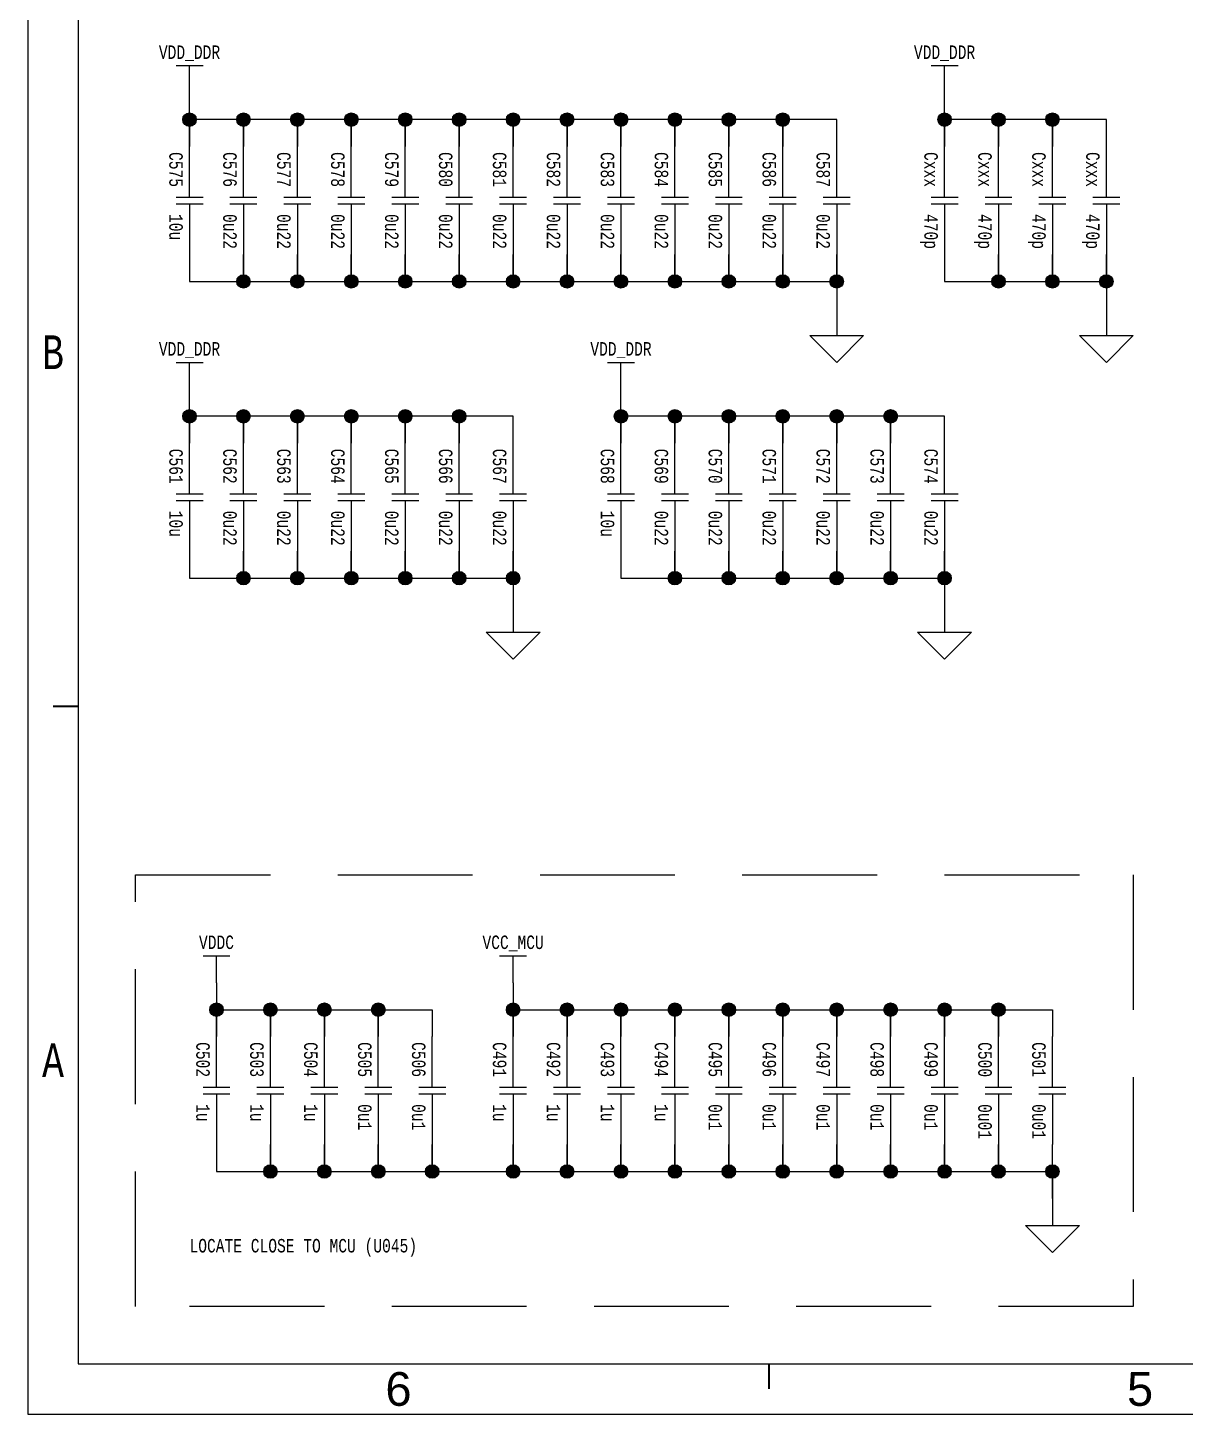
# Paper-space layout '12' of a CAD drawing. Header units: inches. Extents: x 0.2 to 16.8, y 0.2 to 10.8.
# Drawn here: x 0.25 to 4.54, y 0.25 to 5.39 of the extents above; entities that cross this region are included whole.
import ezdxf
from ezdxf.enums import TextEntityAlignment as Align

# ---------------------------------------------------------------- set-up
doc = ezdxf.new("R2010")
doc.units = ezdxf.units.IN
doc.header["$MEASUREMENT"] = 0
doc.linetypes.add('DASHED', pattern=[0.75, 0.5, -0.25])
for name, color, linetype in [('BORDER', 13, 'Continuous'), ('COMPONENT', 14, 'Continuous'), ('SIGNAL', 84, 'Continuous'), ('TEXT', 252, 'Continuous')]:
    doc.layers.add(name, color=color, linetype=linetype)
doc.styles.add('Monotxt_75', font='monotxt.shx', dxfattribs={"width": 0.75})
doc.styles.get("Standard").update_dxf_attribs({"font": 'arial.ttf'})

# ---------------------------------------------------------------- blocks, each defined once
blk = doc.blocks.new('ANSI B Frame')
at = {"layer": 'BORDER'}
for points in [[(0.25, 0.25), (16.75, 0.25), (16.75, 10.75), (0.25, 10.75)], [(0.4375, 0.4375), (16.5625, 0.4375), (16.5625, 10.5625), (0.4375, 10.5625)]]:
    blk.add_lwpolyline(points, close=True, dxfattribs=at)
at = {"layer": 'BORDER', "lineweight": 35}
for points in [[(0.34375, 2.875), (0.4375, 2.875)], [(3, 0.34375), (3, 0.4375)]]:
    blk.add_lwpolyline(points, dxfattribs=at)
at = {"layer": 'BORDER', "style": 'Monotxt_75', "width": 0.75}
for s, p in [('B', (0.34375, 4.1875)), ('A', (0.34375, 1.5625))]:
    blk.add_text(s, height=0.125, dxfattribs=at).set_placement(p, align=Align.MIDDLE_CENTER)
at = {"layer": 'BORDER', "flags": 8}
for tag, p in [('ZN6', (1.625, 10.65787)), ('ZN5', (4.375, 10.66009)), ('ZN4', (7.125, 10.65625)), ('ZN3', (9.875, 10.65796)), ('ZN2', (12.625, 10.65574)), ('ZN1', (15.375, 10.65574)), ('ZN6', (1.625, 0.34375)), ('ZN5', (4.375, 0.34375)), ('ZN4', (7.125, 0.34375)), ('ZN3', (9.875, 0.34375)), ('ZN2', (12.625, 0.34375)), ('ZN1', (15.375, 0.34375))]:
    blk.add_attdef(tag, text='', height=0.125, dxfattribs=at).set_placement(p, align=Align.MIDDLE_CENTER)
at = {"layer": 'TEXT', "style": 'Monotxt_75', "width": 0.75, "flags": 8}
for tag, height, p in [('DESRP', 0.0625, (13.625, 1)), ('DWG_NO', 0.1875, (13.9625, 0.7125))]:
    blk.add_attdef(tag, text='', height=height, dxfattribs=at).set_placement(p, align=Align.MIDDLE_LEFT)
for tag, height, p in [('SHTSZ', 0.1875, (13.7375, 0.7125)), ('REV', 0.1875, (16.4125, 0.7125)), ('SCALE', 0.0625, (14.15625, 0.5)), ('REVDATE', 0.0625, (15.11875, 0.5)), ('CURRSHT', 0.0625, (16.0625, 0.5)), ('LASTSHT', 0.0625, (16.4375, 0.5))]:
    blk.add_attdef(tag, text='', height=height, dxfattribs=at).set_placement(p, align=Align.MIDDLE_CENTER)
blk = doc.blocks.new('SUPPLY_BUS')
for points in [[(0, 0), (0.05, 0)], [(0.05, 0.025), (0.05, -0.025)]]:
    blk.add_lwpolyline(points)
blk = doc.blocks.new('CONNECT')
blk.add_hatch(color=256).paths.add_polyline_path([(0.0125, 0, 1), (-0.0125, 0, 1)])
blk.add_circle((0, 0), 0.0125)
blk = doc.blocks.new('FLOAT_GND')
blk.add_lwpolyline([(0, 0), (0, -0.05)])
blk.add_lwpolyline([(-0.05, -0.05), (0.05, -0.05), (0, -0.1)], close=True)
blk = doc.blocks.new('CAP')
for points in [[(0, 0.0125), (0, 0.2)], [(-0.05, 0.0125), (0.05, 0.0125)], [(-0.05, -0.0125), (0.05, -0.0125)], [(0, -0.0125), (0, -0.2)]]:
    blk.add_lwpolyline(points)
at = {"layer": 'TEXT', "style": 'Monotxt_75', "width": 0.75, "flags": 8}
blk.add_attdef('REFID', text='', height=0.05, rotation=270, dxfattribs=at).set_placement((-0.025, 0.05), align=Align.TOP_RIGHT)
blk.add_attdef('VALUE', text='', height=0.05, rotation=270, dxfattribs=at).set_placement((-0.025, -0.05), align=Align.TOP_LEFT)

psp = doc.layouts.new('12')

# ---------------------------------------------------------------- linework, layer by layer
at = {"layer": 'BORDER', "linetype": 'DASHED'}
psp.add_lwpolyline([(0.65, 2.25), (4.35, 2.25), (4.35, 0.65), (0.65, 0.65)], close=True, dxfattribs=at)
at = {"layer": 'SIGNAL'}
for points in [[(3.25, 4.95), (3.25, 5.05), (3.05, 5.05), (3.05, 4.95), (3.05, 5.025), (3.025, 5.05), (2.85, 5.05), (2.85, 4.95), (2.85, 5.025), (2.825, 5.05), (2.65, 5.05), (2.65, 4.95), (2.65, 5.025), (2.625, 5.05), (2.45, 5.05), (2.45, 4.95), (2.45, 5.025), (2.425, 5.05), (2.25, 5.05), (2.25, 4.95), (2.25, 5.025), (2.225, 5.05), (2.05, 5.05), (2.05, 4.95), (2.05, 5.025), (2.025, 5.05), (1.85, 5.05), (1.85, 4.95), (1.85, 5.025), (1.825, 5.05), (1.65, 5.05), (1.65, 4.95), (1.65, 5.025), (1.625, 5.05), (1.45, 5.05), (1.45, 4.95), (1.45, 5.025), (1.425, 5.05), (1.25, 5.05), (1.25, 4.95), (1.25, 5.025), (1.225, 5.05), (1.05, 5.05), (1.05, 4.95), (1.05, 5.025), (1.025, 5.05), (0.85, 5.05), (0.85, 4.95), (0.85, 5.15)], [(4.25, 4.95), (4.25, 5.05), (4.05, 5.05), (4.05, 4.95), (4.05, 5.025), (4.025, 5.05), (3.85, 5.05), (3.85, 4.95), (3.85, 5.025), (3.825, 5.05), (3.65, 5.05), (3.65, 4.95), (3.65, 5.15)], [(0.85, 4.55), (0.85, 4.45), (1.05, 4.45), (1.05, 4.55), (1.05, 4.475), (1.075, 4.45), (1.25, 4.45), (1.25, 4.55), (1.25, 4.475), (1.275, 4.45), (1.45, 4.45), (1.45, 4.55), (1.45, 4.475), (1.475, 4.45), (1.65, 4.45), (1.65, 4.55), (1.65, 4.475), (1.675, 4.45), (1.85, 4.45), (1.85, 4.55), (1.85, 4.475), (1.875, 4.45), (2.05, 4.45), (2.05, 4.55), (2.05, 4.475), (2.075, 4.45), (2.25, 4.45), (2.25, 4.55), (2.25, 4.475), (2.275, 4.45), (2.45, 4.45), (2.45, 4.55), (2.45, 4.475), (2.475, 4.45), (2.65, 4.45), (2.65, 4.55), (2.65, 4.475), (2.675, 4.45), (2.85, 4.45), (2.85, 4.55), (2.85, 4.475), (2.875, 4.45), (3.05, 4.45), (3.05, 4.55), (3.05, 4.475), (3.075, 4.45), (3.25, 4.45), (3.25, 4.55), (3.25, 4.35)], [(3.65, 4.55), (3.65, 4.45), (3.85, 4.45), (3.85, 4.55), (3.85, 4.475), (3.875, 4.45), (4.05, 4.45), (4.05, 4.55), (4.05, 4.475), (4.075, 4.45), (4.25, 4.45), (4.25, 4.55), (4.25, 4.35)], [(2.05, 3.85), (2.05, 3.95), (1.85, 3.95), (1.85, 3.85), (1.85, 3.925), (1.825, 3.95), (1.65, 3.95), (1.65, 3.85), (1.65, 3.925), (1.625, 3.95), (1.45, 3.95), (1.45, 3.85), (1.45, 3.925), (1.425, 3.95), (1.25, 3.95), (1.25, 3.85), (1.25, 3.925), (1.225, 3.95), (1.05, 3.95), (1.05, 3.85), (1.05, 3.925), (1.025, 3.95), (0.85, 3.95), (0.85, 3.85), (0.85, 4.05)], [(3.65, 3.85), (3.65, 3.95), (3.45, 3.95), (3.45, 3.85), (3.45, 3.925), (3.425, 3.95), (3.25, 3.95), (3.25, 3.85), (3.25, 3.925), (3.225, 3.95), (3.05, 3.95), (3.05, 3.85), (3.05, 3.925), (3.025, 3.95), (2.85, 3.95), (2.85, 3.85), (2.85, 3.925), (2.825, 3.95), (2.65, 3.95), (2.65, 3.85), (2.65, 3.925), (2.625, 3.95), (2.45, 3.95), (2.45, 3.85), (2.45, 4.05)], [(0.85, 3.45), (0.85, 3.35), (1.05, 3.35), (1.05, 3.45), (1.05, 3.375), (1.075, 3.35), (1.25, 3.35), (1.25, 3.45), (1.25, 3.375), (1.275, 3.35), (1.45, 3.35), (1.45, 3.45), (1.45, 3.375), (1.475, 3.35), (1.65, 3.35), (1.65, 3.45), (1.65, 3.375), (1.675, 3.35), (1.85, 3.35), (1.85, 3.45), (1.85, 3.375), (1.875, 3.35), (2.05, 3.35), (2.05, 3.45), (2.05, 3.25)], [(2.45, 3.45), (2.45, 3.35), (2.65, 3.35), (2.65, 3.45), (2.65, 3.375), (2.675, 3.35), (2.85, 3.35), (2.85, 3.45), (2.85, 3.375), (2.875, 3.35), (3.05, 3.35), (3.05, 3.45), (3.05, 3.375), (3.075, 3.35), (3.25, 3.35), (3.25, 3.45), (3.25, 3.375), (3.275, 3.35), (3.45, 3.35), (3.45, 3.45), (3.45, 3.375), (3.475, 3.35), (3.65, 3.35), (3.65, 3.45), (3.65, 3.25)], [(0.95, 1.85), (0.95, 1.65), (0.95, 1.75), (1.15, 1.75), (1.15, 1.65), (1.15, 1.725), (1.175, 1.75), (1.35, 1.75), (1.35, 1.65), (1.35, 1.725), (1.375, 1.75), (1.55, 1.75), (1.55, 1.65), (1.55, 1.725), (1.575, 1.75), (1.75, 1.75), (1.75, 1.65)], [(2.05, 1.85), (2.05, 1.65), (2.05, 1.75), (2.25, 1.75), (2.25, 1.65), (2.25, 1.725), (2.275, 1.75), (2.45, 1.75), (2.45, 1.65), (2.45, 1.725), (2.475, 1.75), (2.65, 1.75), (2.65, 1.65), (2.65, 1.725), (2.675, 1.75), (2.85, 1.75), (2.85, 1.65), (2.85, 1.725), (2.875, 1.75), (3.05, 1.75), (3.05, 1.65), (3.05, 1.725), (3.075, 1.75), (3.25, 1.75), (3.25, 1.65), (3.25, 1.725), (3.275, 1.75), (3.45, 1.75), (3.45, 1.65), (3.45, 1.725), (3.475, 1.75), (3.65, 1.75), (3.65, 1.65), (3.65, 1.725), (3.675, 1.75), (3.85, 1.75), (3.85, 1.65), (3.85, 1.725), (3.875, 1.75), (4.05, 1.75), (4.05, 1.65)], [(0.95, 1.25), (0.95, 1.15), (1.15, 1.15), (1.15, 1.25), (1.15, 1.175), (1.175, 1.15), (1.35, 1.15), (1.35, 1.25), (1.35, 1.175), (1.375, 1.15), (1.55, 1.15), (1.55, 1.25), (1.55, 1.175), (1.575, 1.15), (1.75, 1.15), (1.75, 1.25), (1.75, 1.175), (1.775, 1.15), (2.05, 1.15), (2.05, 1.25), (2.05, 1.175), (2.075, 1.15), (2.25, 1.15), (2.25, 1.25), (2.25, 1.175), (2.275, 1.15), (2.45, 1.15), (2.45, 1.25), (2.45, 1.175), (2.475, 1.15), (2.65, 1.15), (2.65, 1.25), (2.65, 1.175), (2.675, 1.15), (2.85, 1.15), (2.85, 1.25), (2.85, 1.175), (2.875, 1.15), (3.05, 1.15), (3.05, 1.25), (3.05, 1.175), (3.075, 1.15), (3.25, 1.15), (3.25, 1.25), (3.25, 1.175), (3.275, 1.15), (3.45, 1.15), (3.45, 1.25), (3.45, 1.175), (3.475, 1.15), (3.65, 1.15), (3.65, 1.25), (3.65, 1.175), (3.675, 1.15), (3.85, 1.15), (3.85, 1.25), (3.85, 1.175), (3.875, 1.15), (4.05, 1.15), (4.05, 1.05), (4.05, 1.25)]]:
    psp.add_lwpolyline(points, dxfattribs=at)

# ---------------------------------------------------------------- block references
ref = psp.add_blockref('ANSI B Frame', (0, 0))
ref.add_attrib('ZN5', '5', dxfattribs={"layer": 'BORDER', "height": 0.125}).set_placement((4.375, 0.3438), align=Align.MIDDLE_CENTER)
ref.add_attrib('ZN6', '6', dxfattribs={"layer": 'BORDER', "height": 0.125}).set_placement((1.625, 0.3438), align=Align.MIDDLE_CENTER)
at = {"layer": 'COMPONENT', "xscale": 2, "yscale": 2, "zscale": 2, "rotation": 90}
for p in [(0.85, 5.15), (3.65, 5.15), (0.85, 4.05), (2.45, 4.05), (0.95, 1.85), (2.05, 1.85)]:
    psp.add_blockref('SUPPLY_BUS', p, dxfattribs=at)
at = {"layer": 'COMPONENT'}
ref = psp.add_blockref('CAP', (0.85, 4.75), dxfattribs=at)
ref.add_attrib('REFID', 'C575', dxfattribs={"layer": 'TEXT', "height": 0.05, "rotation": 270, "style": 'Monotxt_75', "width": 0.75}).set_placement((0.825, 4.8), align=Align.TOP_RIGHT)
ref.add_attrib('VALUE', '10u', dxfattribs={"layer": 'TEXT', "height": 0.05, "rotation": 270, "style": 'Monotxt_75', "width": 0.75}).set_placement((0.825, 4.7), align=Align.TOP_LEFT)
ref = psp.add_blockref('CAP', (1.05, 4.75), dxfattribs=at)
ref.add_attrib('REFID', 'C576', dxfattribs={"layer": 'TEXT', "height": 0.05, "rotation": 270, "style": 'Monotxt_75', "width": 0.75}).set_placement((1.025, 4.8), align=Align.TOP_RIGHT)
ref.add_attrib('VALUE', '0u22', dxfattribs={"layer": 'TEXT', "height": 0.05, "rotation": 270, "style": 'Monotxt_75', "width": 0.75}).set_placement((1.025, 4.7), align=Align.TOP_LEFT)
ref = psp.add_blockref('CAP', (1.25, 4.75), dxfattribs=at)
ref.add_attrib('REFID', 'C577', dxfattribs={"layer": 'TEXT', "height": 0.05, "rotation": 270, "style": 'Monotxt_75', "width": 0.75}).set_placement((1.225, 4.8), align=Align.TOP_RIGHT)
ref.add_attrib('VALUE', '0u22', dxfattribs={"layer": 'TEXT', "height": 0.05, "rotation": 270, "style": 'Monotxt_75', "width": 0.75}).set_placement((1.225, 4.7), align=Align.TOP_LEFT)
ref = psp.add_blockref('CAP', (1.45, 4.75), dxfattribs=at)
ref.add_attrib('REFID', 'C578', dxfattribs={"layer": 'TEXT', "height": 0.05, "rotation": 270, "style": 'Monotxt_75', "width": 0.75}).set_placement((1.425, 4.8), align=Align.TOP_RIGHT)
ref.add_attrib('VALUE', '0u22', dxfattribs={"layer": 'TEXT', "height": 0.05, "rotation": 270, "style": 'Monotxt_75', "width": 0.75}).set_placement((1.425, 4.7), align=Align.TOP_LEFT)
ref = psp.add_blockref('CAP', (1.65, 4.75), dxfattribs=at)
ref.add_attrib('REFID', 'C579', dxfattribs={"layer": 'TEXT', "height": 0.05, "rotation": 270, "style": 'Monotxt_75', "width": 0.75}).set_placement((1.625, 4.8), align=Align.TOP_RIGHT)
ref.add_attrib('VALUE', '0u22', dxfattribs={"layer": 'TEXT', "height": 0.05, "rotation": 270, "style": 'Monotxt_75', "width": 0.75}).set_placement((1.625, 4.7), align=Align.TOP_LEFT)
ref = psp.add_blockref('CAP', (1.85, 4.75), dxfattribs=at)
ref.add_attrib('REFID', 'C580', dxfattribs={"layer": 'TEXT', "height": 0.05, "rotation": 270, "style": 'Monotxt_75', "width": 0.75}).set_placement((1.825, 4.8), align=Align.TOP_RIGHT)
ref.add_attrib('VALUE', '0u22', dxfattribs={"layer": 'TEXT', "height": 0.05, "rotation": 270, "style": 'Monotxt_75', "width": 0.75}).set_placement((1.825, 4.7), align=Align.TOP_LEFT)
ref = psp.add_blockref('CAP', (2.05, 4.75), dxfattribs=at)
ref.add_attrib('REFID', 'C581', dxfattribs={"layer": 'TEXT', "height": 0.05, "rotation": 270, "style": 'Monotxt_75', "width": 0.75}).set_placement((2.025, 4.8), align=Align.TOP_RIGHT)
ref.add_attrib('VALUE', '0u22', dxfattribs={"layer": 'TEXT', "height": 0.05, "rotation": 270, "style": 'Monotxt_75', "width": 0.75}).set_placement((2.025, 4.7), align=Align.TOP_LEFT)
ref = psp.add_blockref('CAP', (2.25, 4.75), dxfattribs=at)
ref.add_attrib('REFID', 'C582', dxfattribs={"layer": 'TEXT', "height": 0.05, "rotation": 270, "style": 'Monotxt_75', "width": 0.75}).set_placement((2.225, 4.8), align=Align.TOP_RIGHT)
ref.add_attrib('VALUE', '0u22', dxfattribs={"layer": 'TEXT', "height": 0.05, "rotation": 270, "style": 'Monotxt_75', "width": 0.75}).set_placement((2.225, 4.7), align=Align.TOP_LEFT)
ref = psp.add_blockref('CAP', (2.45, 4.75), dxfattribs=at)
ref.add_attrib('REFID', 'C583', dxfattribs={"layer": 'TEXT', "height": 0.05, "rotation": 270, "style": 'Monotxt_75', "width": 0.75}).set_placement((2.425, 4.8), align=Align.TOP_RIGHT)
ref.add_attrib('VALUE', '0u22', dxfattribs={"layer": 'TEXT', "height": 0.05, "rotation": 270, "style": 'Monotxt_75', "width": 0.75}).set_placement((2.425, 4.7), align=Align.TOP_LEFT)
ref = psp.add_blockref('CAP', (2.65, 4.75), dxfattribs=at)
ref.add_attrib('REFID', 'C584', dxfattribs={"layer": 'TEXT', "height": 0.05, "rotation": 270, "style": 'Monotxt_75', "width": 0.75}).set_placement((2.625, 4.8), align=Align.TOP_RIGHT)
ref.add_attrib('VALUE', '0u22', dxfattribs={"layer": 'TEXT', "height": 0.05, "rotation": 270, "style": 'Monotxt_75', "width": 0.75}).set_placement((2.625, 4.7), align=Align.TOP_LEFT)
ref = psp.add_blockref('CAP', (2.85, 4.75), dxfattribs=at)
ref.add_attrib('REFID', 'C585', dxfattribs={"layer": 'TEXT', "height": 0.05, "rotation": 270, "style": 'Monotxt_75', "width": 0.75}).set_placement((2.825, 4.8), align=Align.TOP_RIGHT)
ref.add_attrib('VALUE', '0u22', dxfattribs={"layer": 'TEXT', "height": 0.05, "rotation": 270, "style": 'Monotxt_75', "width": 0.75}).set_placement((2.825, 4.7), align=Align.TOP_LEFT)
ref = psp.add_blockref('CAP', (3.05, 4.75), dxfattribs=at)
ref.add_attrib('REFID', 'C586', dxfattribs={"layer": 'TEXT', "height": 0.05, "rotation": 270, "style": 'Monotxt_75', "width": 0.75}).set_placement((3.025, 4.8), align=Align.TOP_RIGHT)
ref.add_attrib('VALUE', '0u22', dxfattribs={"layer": 'TEXT', "height": 0.05, "rotation": 270, "style": 'Monotxt_75', "width": 0.75}).set_placement((3.025, 4.7), align=Align.TOP_LEFT)
ref = psp.add_blockref('CAP', (3.25, 4.75), dxfattribs=at)
ref.add_attrib('REFID', 'C587', dxfattribs={"layer": 'TEXT', "height": 0.05, "rotation": 270, "style": 'Monotxt_75', "width": 0.75}).set_placement((3.225, 4.8), align=Align.TOP_RIGHT)
ref.add_attrib('VALUE', '0u22', dxfattribs={"layer": 'TEXT', "height": 0.05, "rotation": 270, "style": 'Monotxt_75', "width": 0.75}).set_placement((3.225, 4.7), align=Align.TOP_LEFT)
ref = psp.add_blockref('CAP', (3.65, 4.75), dxfattribs=at)
ref.add_attrib('REFID', 'Cxxx', dxfattribs={"layer": 'TEXT', "height": 0.05, "rotation": 270, "style": 'Monotxt_75', "width": 0.75}).set_placement((3.625, 4.8), align=Align.TOP_RIGHT)
ref.add_attrib('VALUE', '470p', dxfattribs={"layer": 'TEXT', "height": 0.05, "rotation": 270, "style": 'Monotxt_75', "width": 0.75}).set_placement((3.625, 4.7), align=Align.TOP_LEFT)
ref = psp.add_blockref('CAP', (3.85, 4.75), dxfattribs=at)
ref.add_attrib('REFID', 'Cxxx', dxfattribs={"layer": 'TEXT', "height": 0.05, "rotation": 270, "style": 'Monotxt_75', "width": 0.75}).set_placement((3.825, 4.8), align=Align.TOP_RIGHT)
ref.add_attrib('VALUE', '470p', dxfattribs={"layer": 'TEXT', "height": 0.05, "rotation": 270, "style": 'Monotxt_75', "width": 0.75}).set_placement((3.825, 4.7), align=Align.TOP_LEFT)
ref = psp.add_blockref('CAP', (4.05, 4.75), dxfattribs=at)
ref.add_attrib('REFID', 'Cxxx', dxfattribs={"layer": 'TEXT', "height": 0.05, "rotation": 270, "style": 'Monotxt_75', "width": 0.75}).set_placement((4.025, 4.8), align=Align.TOP_RIGHT)
ref.add_attrib('VALUE', '470p', dxfattribs={"layer": 'TEXT', "height": 0.05, "rotation": 270, "style": 'Monotxt_75', "width": 0.75}).set_placement((4.025, 4.7), align=Align.TOP_LEFT)
ref = psp.add_blockref('CAP', (4.25, 4.75), dxfattribs=at)
ref.add_attrib('REFID', 'Cxxx', dxfattribs={"layer": 'TEXT', "height": 0.05, "rotation": 270, "style": 'Monotxt_75', "width": 0.75}).set_placement((4.225, 4.8), align=Align.TOP_RIGHT)
ref.add_attrib('VALUE', '470p', dxfattribs={"layer": 'TEXT', "height": 0.05, "rotation": 270, "style": 'Monotxt_75', "width": 0.75}).set_placement((4.225, 4.7), align=Align.TOP_LEFT)
at = {"layer": 'COMPONENT', "xscale": 2, "yscale": 2, "zscale": 2}
for p in [(3.25, 4.35), (4.25, 4.35), (2.05, 3.25), (3.65, 3.25), (4.05, 1.05)]:
    psp.add_blockref('FLOAT_GND', p, dxfattribs=at)
at = {"layer": 'COMPONENT'}
ref = psp.add_blockref('CAP', (0.85, 3.65), dxfattribs=at)
ref.add_attrib('REFID', 'C561', dxfattribs={"layer": 'TEXT', "height": 0.05, "rotation": 270, "style": 'Monotxt_75', "width": 0.75}).set_placement((0.825, 3.7), align=Align.TOP_RIGHT)
ref.add_attrib('VALUE', '10u', dxfattribs={"layer": 'TEXT', "height": 0.05, "rotation": 270, "style": 'Monotxt_75', "width": 0.75}).set_placement((0.825, 3.6), align=Align.TOP_LEFT)
ref = psp.add_blockref('CAP', (1.05, 3.65), dxfattribs=at)
ref.add_attrib('REFID', 'C562', dxfattribs={"layer": 'TEXT', "height": 0.05, "rotation": 270, "style": 'Monotxt_75', "width": 0.75}).set_placement((1.025, 3.7), align=Align.TOP_RIGHT)
ref.add_attrib('VALUE', '0u22', dxfattribs={"layer": 'TEXT', "height": 0.05, "rotation": 270, "style": 'Monotxt_75', "width": 0.75}).set_placement((1.025, 3.6), align=Align.TOP_LEFT)
ref = psp.add_blockref('CAP', (1.25, 3.65), dxfattribs=at)
ref.add_attrib('REFID', 'C563', dxfattribs={"layer": 'TEXT', "height": 0.05, "rotation": 270, "style": 'Monotxt_75', "width": 0.75}).set_placement((1.225, 3.7), align=Align.TOP_RIGHT)
ref.add_attrib('VALUE', '0u22', dxfattribs={"layer": 'TEXT', "height": 0.05, "rotation": 270, "style": 'Monotxt_75', "width": 0.75}).set_placement((1.225, 3.6), align=Align.TOP_LEFT)
ref = psp.add_blockref('CAP', (1.45, 3.65), dxfattribs=at)
ref.add_attrib('REFID', 'C564', dxfattribs={"layer": 'TEXT', "height": 0.05, "rotation": 270, "style": 'Monotxt_75', "width": 0.75}).set_placement((1.425, 3.7), align=Align.TOP_RIGHT)
ref.add_attrib('VALUE', '0u22', dxfattribs={"layer": 'TEXT', "height": 0.05, "rotation": 270, "style": 'Monotxt_75', "width": 0.75}).set_placement((1.425, 3.6), align=Align.TOP_LEFT)
ref = psp.add_blockref('CAP', (1.65, 3.65), dxfattribs=at)
ref.add_attrib('REFID', 'C565', dxfattribs={"layer": 'TEXT', "height": 0.05, "rotation": 270, "style": 'Monotxt_75', "width": 0.75}).set_placement((1.625, 3.7), align=Align.TOP_RIGHT)
ref.add_attrib('VALUE', '0u22', dxfattribs={"layer": 'TEXT', "height": 0.05, "rotation": 270, "style": 'Monotxt_75', "width": 0.75}).set_placement((1.625, 3.6), align=Align.TOP_LEFT)
ref = psp.add_blockref('CAP', (1.85, 3.65), dxfattribs=at)
ref.add_attrib('REFID', 'C566', dxfattribs={"layer": 'TEXT', "height": 0.05, "rotation": 270, "style": 'Monotxt_75', "width": 0.75}).set_placement((1.825, 3.7), align=Align.TOP_RIGHT)
ref.add_attrib('VALUE', '0u22', dxfattribs={"layer": 'TEXT', "height": 0.05, "rotation": 270, "style": 'Monotxt_75', "width": 0.75}).set_placement((1.825, 3.6), align=Align.TOP_LEFT)
ref = psp.add_blockref('CAP', (2.05, 3.65), dxfattribs=at)
ref.add_attrib('REFID', 'C567', dxfattribs={"layer": 'TEXT', "height": 0.05, "rotation": 270, "style": 'Monotxt_75', "width": 0.75}).set_placement((2.025, 3.7), align=Align.TOP_RIGHT)
ref.add_attrib('VALUE', '0u22', dxfattribs={"layer": 'TEXT', "height": 0.05, "rotation": 270, "style": 'Monotxt_75', "width": 0.75}).set_placement((2.025, 3.6), align=Align.TOP_LEFT)
ref = psp.add_blockref('CAP', (2.45, 3.65), dxfattribs=at)
ref.add_attrib('REFID', 'C568', dxfattribs={"layer": 'TEXT', "height": 0.05, "rotation": 270, "style": 'Monotxt_75', "width": 0.75}).set_placement((2.425, 3.7), align=Align.TOP_RIGHT)
ref.add_attrib('VALUE', '10u', dxfattribs={"layer": 'TEXT', "height": 0.05, "rotation": 270, "style": 'Monotxt_75', "width": 0.75}).set_placement((2.425, 3.6), align=Align.TOP_LEFT)
ref = psp.add_blockref('CAP', (2.65, 3.65), dxfattribs=at)
ref.add_attrib('REFID', 'C569', dxfattribs={"layer": 'TEXT', "height": 0.05, "rotation": 270, "style": 'Monotxt_75', "width": 0.75}).set_placement((2.625, 3.7), align=Align.TOP_RIGHT)
ref.add_attrib('VALUE', '0u22', dxfattribs={"layer": 'TEXT', "height": 0.05, "rotation": 270, "style": 'Monotxt_75', "width": 0.75}).set_placement((2.625, 3.6), align=Align.TOP_LEFT)
ref = psp.add_blockref('CAP', (2.85, 3.65), dxfattribs=at)
ref.add_attrib('REFID', 'C570', dxfattribs={"layer": 'TEXT', "height": 0.05, "rotation": 270, "style": 'Monotxt_75', "width": 0.75}).set_placement((2.825, 3.7), align=Align.TOP_RIGHT)
ref.add_attrib('VALUE', '0u22', dxfattribs={"layer": 'TEXT', "height": 0.05, "rotation": 270, "style": 'Monotxt_75', "width": 0.75}).set_placement((2.825, 3.6), align=Align.TOP_LEFT)
ref = psp.add_blockref('CAP', (3.05, 3.65), dxfattribs=at)
ref.add_attrib('REFID', 'C571', dxfattribs={"layer": 'TEXT', "height": 0.05, "rotation": 270, "style": 'Monotxt_75', "width": 0.75}).set_placement((3.025, 3.7), align=Align.TOP_RIGHT)
ref.add_attrib('VALUE', '0u22', dxfattribs={"layer": 'TEXT', "height": 0.05, "rotation": 270, "style": 'Monotxt_75', "width": 0.75}).set_placement((3.025, 3.6), align=Align.TOP_LEFT)
ref = psp.add_blockref('CAP', (3.25, 3.65), dxfattribs=at)
ref.add_attrib('REFID', 'C572', dxfattribs={"layer": 'TEXT', "height": 0.05, "rotation": 270, "style": 'Monotxt_75', "width": 0.75}).set_placement((3.225, 3.7), align=Align.TOP_RIGHT)
ref.add_attrib('VALUE', '0u22', dxfattribs={"layer": 'TEXT', "height": 0.05, "rotation": 270, "style": 'Monotxt_75', "width": 0.75}).set_placement((3.225, 3.6), align=Align.TOP_LEFT)
ref = psp.add_blockref('CAP', (3.45, 3.65), dxfattribs=at)
ref.add_attrib('REFID', 'C573', dxfattribs={"layer": 'TEXT', "height": 0.05, "rotation": 270, "style": 'Monotxt_75', "width": 0.75}).set_placement((3.425, 3.7), align=Align.TOP_RIGHT)
ref.add_attrib('VALUE', '0u22', dxfattribs={"layer": 'TEXT', "height": 0.05, "rotation": 270, "style": 'Monotxt_75', "width": 0.75}).set_placement((3.425, 3.6), align=Align.TOP_LEFT)
ref = psp.add_blockref('CAP', (3.65, 3.65), dxfattribs=at)
ref.add_attrib('REFID', 'C574', dxfattribs={"layer": 'TEXT', "height": 0.05, "rotation": 270, "style": 'Monotxt_75', "width": 0.75}).set_placement((3.625, 3.7), align=Align.TOP_RIGHT)
ref.add_attrib('VALUE', '0u22', dxfattribs={"layer": 'TEXT', "height": 0.05, "rotation": 270, "style": 'Monotxt_75', "width": 0.75}).set_placement((3.625, 3.6), align=Align.TOP_LEFT)
ref = psp.add_blockref('CAP', (0.95, 1.45), dxfattribs=at)
ref.add_attrib('REFID', 'C502', dxfattribs={"layer": 'TEXT', "height": 0.05, "rotation": 270, "style": 'Monotxt_75', "width": 0.75}).set_placement((0.925, 1.5), align=Align.TOP_RIGHT)
ref.add_attrib('VALUE', '1u', dxfattribs={"layer": 'TEXT', "height": 0.05, "rotation": 270, "style": 'Monotxt_75', "width": 0.75}).set_placement((0.925, 1.4), align=Align.TOP_LEFT)
ref = psp.add_blockref('CAP', (1.15, 1.45), dxfattribs=at)
ref.add_attrib('REFID', 'C503', dxfattribs={"layer": 'TEXT', "height": 0.05, "rotation": 270, "style": 'Monotxt_75', "width": 0.75}).set_placement((1.125, 1.5), align=Align.TOP_RIGHT)
ref.add_attrib('VALUE', '1u', dxfattribs={"layer": 'TEXT', "height": 0.05, "rotation": 270, "style": 'Monotxt_75', "width": 0.75}).set_placement((1.125, 1.4), align=Align.TOP_LEFT)
ref = psp.add_blockref('CAP', (1.35, 1.45), dxfattribs=at)
ref.add_attrib('REFID', 'C504', dxfattribs={"layer": 'TEXT', "height": 0.05, "rotation": 270, "style": 'Monotxt_75', "width": 0.75}).set_placement((1.325, 1.5), align=Align.TOP_RIGHT)
ref.add_attrib('VALUE', '1u', dxfattribs={"layer": 'TEXT', "height": 0.05, "rotation": 270, "style": 'Monotxt_75', "width": 0.75}).set_placement((1.325, 1.4), align=Align.TOP_LEFT)
ref = psp.add_blockref('CAP', (1.55, 1.45), dxfattribs=at)
ref.add_attrib('REFID', 'C505', dxfattribs={"layer": 'TEXT', "height": 0.05, "rotation": 270, "style": 'Monotxt_75', "width": 0.75}).set_placement((1.525, 1.5), align=Align.TOP_RIGHT)
ref.add_attrib('VALUE', '0u1', dxfattribs={"layer": 'TEXT', "height": 0.05, "rotation": 270, "style": 'Monotxt_75', "width": 0.75}).set_placement((1.525, 1.4), align=Align.TOP_LEFT)
ref = psp.add_blockref('CAP', (1.75, 1.45), dxfattribs=at)
ref.add_attrib('REFID', 'C506', dxfattribs={"layer": 'TEXT', "height": 0.05, "rotation": 270, "style": 'Monotxt_75', "width": 0.75}).set_placement((1.725, 1.5), align=Align.TOP_RIGHT)
ref.add_attrib('VALUE', '0u1', dxfattribs={"layer": 'TEXT', "height": 0.05, "rotation": 270, "style": 'Monotxt_75', "width": 0.75}).set_placement((1.725, 1.4), align=Align.TOP_LEFT)
ref = psp.add_blockref('CAP', (2.05, 1.45), dxfattribs=at)
ref.add_attrib('REFID', 'C491', dxfattribs={"layer": 'TEXT', "height": 0.05, "rotation": 270, "style": 'Monotxt_75', "width": 0.75}).set_placement((2.025, 1.5), align=Align.TOP_RIGHT)
ref.add_attrib('VALUE', '1u', dxfattribs={"layer": 'TEXT', "height": 0.05, "rotation": 270, "style": 'Monotxt_75', "width": 0.75}).set_placement((2.025, 1.4), align=Align.TOP_LEFT)
ref = psp.add_blockref('CAP', (2.25, 1.45), dxfattribs=at)
ref.add_attrib('REFID', 'C492', dxfattribs={"layer": 'TEXT', "height": 0.05, "rotation": 270, "style": 'Monotxt_75', "width": 0.75}).set_placement((2.225, 1.5), align=Align.TOP_RIGHT)
ref.add_attrib('VALUE', '1u', dxfattribs={"layer": 'TEXT', "height": 0.05, "rotation": 270, "style": 'Monotxt_75', "width": 0.75}).set_placement((2.225, 1.4), align=Align.TOP_LEFT)
ref = psp.add_blockref('CAP', (2.45, 1.45), dxfattribs=at)
ref.add_attrib('REFID', 'C493', dxfattribs={"layer": 'TEXT', "height": 0.05, "rotation": 270, "style": 'Monotxt_75', "width": 0.75}).set_placement((2.425, 1.5), align=Align.TOP_RIGHT)
ref.add_attrib('VALUE', '1u', dxfattribs={"layer": 'TEXT', "height": 0.05, "rotation": 270, "style": 'Monotxt_75', "width": 0.75}).set_placement((2.425, 1.4), align=Align.TOP_LEFT)
ref = psp.add_blockref('CAP', (2.65, 1.45), dxfattribs=at)
ref.add_attrib('REFID', 'C494', dxfattribs={"layer": 'TEXT', "height": 0.05, "rotation": 270, "style": 'Monotxt_75', "width": 0.75}).set_placement((2.625, 1.5), align=Align.TOP_RIGHT)
ref.add_attrib('VALUE', '1u', dxfattribs={"layer": 'TEXT', "height": 0.05, "rotation": 270, "style": 'Monotxt_75', "width": 0.75}).set_placement((2.625, 1.4), align=Align.TOP_LEFT)
ref = psp.add_blockref('CAP', (2.85, 1.45), dxfattribs=at)
ref.add_attrib('REFID', 'C495', dxfattribs={"layer": 'TEXT', "height": 0.05, "rotation": 270, "style": 'Monotxt_75', "width": 0.75}).set_placement((2.825, 1.5), align=Align.TOP_RIGHT)
ref.add_attrib('VALUE', '0u1', dxfattribs={"layer": 'TEXT', "height": 0.05, "rotation": 270, "style": 'Monotxt_75', "width": 0.75}).set_placement((2.825, 1.4), align=Align.TOP_LEFT)
ref = psp.add_blockref('CAP', (3.05, 1.45), dxfattribs=at)
ref.add_attrib('REFID', 'C496', dxfattribs={"layer": 'TEXT', "height": 0.05, "rotation": 270, "style": 'Monotxt_75', "width": 0.75}).set_placement((3.025, 1.5), align=Align.TOP_RIGHT)
ref.add_attrib('VALUE', '0u1', dxfattribs={"layer": 'TEXT', "height": 0.05, "rotation": 270, "style": 'Monotxt_75', "width": 0.75}).set_placement((3.025, 1.4), align=Align.TOP_LEFT)
ref = psp.add_blockref('CAP', (3.25, 1.45), dxfattribs=at)
ref.add_attrib('REFID', 'C497', dxfattribs={"layer": 'TEXT', "height": 0.05, "rotation": 270, "style": 'Monotxt_75', "width": 0.75}).set_placement((3.225, 1.5), align=Align.TOP_RIGHT)
ref.add_attrib('VALUE', '0u1', dxfattribs={"layer": 'TEXT', "height": 0.05, "rotation": 270, "style": 'Monotxt_75', "width": 0.75}).set_placement((3.225, 1.4), align=Align.TOP_LEFT)
ref = psp.add_blockref('CAP', (3.45, 1.45), dxfattribs=at)
ref.add_attrib('REFID', 'C498', dxfattribs={"layer": 'TEXT', "height": 0.05, "rotation": 270, "style": 'Monotxt_75', "width": 0.75}).set_placement((3.425, 1.5), align=Align.TOP_RIGHT)
ref.add_attrib('VALUE', '0u1', dxfattribs={"layer": 'TEXT', "height": 0.05, "rotation": 270, "style": 'Monotxt_75', "width": 0.75}).set_placement((3.425, 1.4), align=Align.TOP_LEFT)
ref = psp.add_blockref('CAP', (3.65, 1.45), dxfattribs=at)
ref.add_attrib('REFID', 'C499', dxfattribs={"layer": 'TEXT', "height": 0.05, "rotation": 270, "style": 'Monotxt_75', "width": 0.75}).set_placement((3.625, 1.5), align=Align.TOP_RIGHT)
ref.add_attrib('VALUE', '0u1', dxfattribs={"layer": 'TEXT', "height": 0.05, "rotation": 270, "style": 'Monotxt_75', "width": 0.75}).set_placement((3.625, 1.4), align=Align.TOP_LEFT)
ref = psp.add_blockref('CAP', (3.85, 1.45), dxfattribs=at)
ref.add_attrib('REFID', 'C500', dxfattribs={"layer": 'TEXT', "height": 0.05, "rotation": 270, "style": 'Monotxt_75', "width": 0.75}).set_placement((3.825, 1.5), align=Align.TOP_RIGHT)
ref.add_attrib('VALUE', '0u01', dxfattribs={"layer": 'TEXT', "height": 0.05, "rotation": 270, "style": 'Monotxt_75', "width": 0.75}).set_placement((3.825, 1.4), align=Align.TOP_LEFT)
ref = psp.add_blockref('CAP', (4.05, 1.45), dxfattribs=at)
ref.add_attrib('REFID', 'C501', dxfattribs={"layer": 'TEXT', "height": 0.05, "rotation": 270, "style": 'Monotxt_75', "width": 0.75}).set_placement((4.025, 1.5), align=Align.TOP_RIGHT)
ref.add_attrib('VALUE', '0u01', dxfattribs={"layer": 'TEXT', "height": 0.05, "rotation": 270, "style": 'Monotxt_75', "width": 0.75}).set_placement((4.025, 1.4), align=Align.TOP_LEFT)
at = {"layer": 'SIGNAL', "xscale": 2, "yscale": 2, "zscale": 2, "rotation": 180}
for p in [(0.85, 5.05), (1.05, 5.05), (1.25, 5.05), (1.45, 5.05), (1.65, 5.05), (1.85, 5.05), (2.05, 5.05), (2.25, 5.05), (2.45, 5.05), (2.65, 5.05), (2.85, 5.05), (3.05, 5.05), (0.85, 3.95), (1.05, 3.95), (1.25, 3.95), (1.45, 3.95), (1.65, 3.95), (1.85, 3.95), (2.45, 3.95), (2.65, 3.95), (2.85, 3.95), (3.05, 3.95), (3.25, 3.95), (3.45, 3.95)]:
    psp.add_blockref('CONNECT', p, dxfattribs=at)
at = {"layer": 'SIGNAL', "xscale": 2, "yscale": 2, "zscale": 2}
for p in [(3.65, 5.05), (3.85, 5.05), (4.05, 5.05), (1.05, 4.45), (1.25, 4.45), (1.45, 4.45), (1.65, 4.45), (1.85, 4.45), (2.05, 4.45), (2.25, 4.45), (2.45, 4.45), (2.65, 4.45), (2.85, 4.45), (3.05, 4.45), (3.25, 4.45), (3.85, 4.45), (4.05, 4.45), (4.25, 4.45), (1.05, 3.35), (1.25, 3.35), (1.45, 3.35), (1.65, 3.35), (1.85, 3.35), (2.05, 3.35), (2.65, 3.35), (2.85, 3.35), (3.05, 3.35), (3.25, 3.35), (3.45, 3.35), (3.65, 3.35), (0.95, 1.75), (1.15, 1.75), (1.35, 1.75), (1.55, 1.75), (2.05, 1.75), (2.25, 1.75), (2.45, 1.75), (2.65, 1.75), (2.85, 1.75), (3.05, 1.75), (3.25, 1.75), (3.45, 1.75), (3.65, 1.75), (3.85, 1.75), (1.15, 1.15), (1.35, 1.15), (1.55, 1.15), (1.75, 1.15), (2.05, 1.15), (2.25, 1.15), (2.45, 1.15), (2.65, 1.15), (2.85, 1.15), (3.05, 1.15), (3.25, 1.15), (3.45, 1.15), (3.65, 1.15), (3.85, 1.15), (4.05, 1.15)]:
    psp.add_blockref('CONNECT', p, dxfattribs=at)

# ---------------------------------------------------------------- texts
at = {"layer": 'TEXT', "style": 'Monotxt_75', "width": 0.75}
for s, p in [('VDD_DDR', (0.85, 5.275)), ('VDD_DDR', (3.65, 5.275)), ('VDD_DDR', (0.85, 4.175)), ('VDD_DDR', (2.45, 4.175)), ('VDDC', (0.95, 1.975)), ('VCC_MCU', (2.05, 1.975))]:
    psp.add_text(s, height=0.05, dxfattribs=at).set_placement(p, align=Align.CENTER)
psp.add_text('LOCATE CLOSE TO MCU (U045)', height=0.05, dxfattribs=at).set_placement((0.85, 0.85))

doc.saveas('drawing.dxf')
